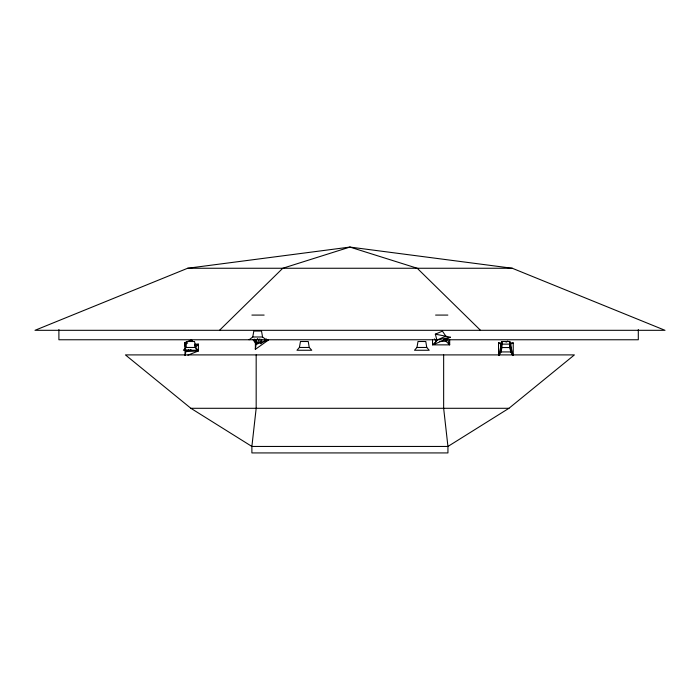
<?xml version="1.0" encoding="UTF-8"?>
<svg xmlns="http://www.w3.org/2000/svg" width="700" height="700" viewBox="0 0 700 700"><rect width="100%" height="100%" fill="white"/><g stroke="black" fill="none" stroke-linecap="round" stroke-linejoin="round"><path stroke-width="1.05" d="M256.174 339.719L255.386 349.326L268.161 340.226L265.379 339.544M499.021 355.565L500.981 351.925L501.944 341.512L509.731 341.512L513.03 355.442M432.539 339.614L432.539 344.864L436.214 341.276L436.424 339.299M256.261 339.579L255.386 349.326L255.386 340.839L255.973 339.377M185.806 347.463L186.856 341.512L194.556 341.512L195.606 347.463L198.056 350.262L183.356 350.262L185.806 347.463L195.606 347.463M249.086 339.789L252.761 336.989L253.811 331.03L261.511 331.03L262.561 336.989L266.236 339.789M261.599 339.351L260.811 343.814L266.402 338.914M299.408 347.463L300.457 341.512L308.254 341.512L309.216 347.463L311.754 350.262L296.957 350.262L299.408 347.463L309.216 347.463M416.955 347.463L418.005 341.512L425.793 341.512L426.755 347.463L429.214 350.262L414.505 350.262L416.955 347.463L426.755 347.463M434.376 338.87L436.214 341.276L436.564 339.439M498.733 355.442L501.944 341.512L501.944 347.55L500.981 351.925L510.781 351.925L512.741 355.565M185.229 355.355L186.069 349.65M252.936 339.526L256.261 344.251L259.892 338.87M195.676 347.287L198.406 344.137L194.994 344.137L194.994 347.086M219.502 330.312L282.783 268.257L349.912 247.074L512.269 268.257L665 330.312L35 330.312L187.644 268.257L349.912 247.074L417.217 268.257L480.498 330.312M257.609 338.835L255.386 340.839L257.941 339.036M188.501 349.545L186.069 351.575L185.019 349.475L185.019 355.329M508.944 408.293L574.411 354.9L125.414 354.9L190.881 408.293L251.886 446.451L447.939 446.451L508.944 408.293L190.881 408.293M254.415 339.141L256.261 344.251L261.914 340.235M506.056 342.151L507.806 341.075M513.231 355.434L513.231 342.912L510.781 344.137L510.781 351.925L509.731 347.55L509.731 341.512L510.781 351.925M450.389 337.251L434.726 344.076L436.914 340.051L445.839 336.201L450.389 337.251L436.914 340.051L435.339 334.189L442.426 331.118L445.839 336.201L435.339 334.189M194.582 345.66L198.406 344.137L198.406 350.963L187.889 355.154M185.281 348.688L184.494 342.738L191.581 339.929L192.946 341.618M191.03 349.632L186.069 351.575L198.406 350.963L195.676 348.652M256.261 344.251L268.161 340.226M187.644 268.257L512.356 268.257M251.886 315.079L264.136 315.079M435.601 315.079L447.851 315.079M252.761 336.989L262.561 336.989M437.15 339.762L58.896 339.762L58.896 329.578M443.713 339.762L638.304 339.762L638.304 329.578M439.477 341.276L446.014 341.276L449.689 344.864L449.689 339.614M498.531 355.434L498.531 342.912L501.681 342.912M510.081 342.912L513.231 342.912M498.531 342.912L500.981 344.137L509.696 344.137M432.539 344.864L449.689 344.864L447.484 339.299M501.944 347.55L509.731 347.55M185.544 348.626L184.494 342.738L187.644 343.158M184.494 342.738L186.069 347.725M445.664 339.439L446.014 341.276L446.014 339.377M445.804 339.299L446.014 341.276M500.981 344.137L500.981 351.925M443.651 354.9L443.651 408.293L447.939 446.451L447.939 452.926L251.886 452.926L251.886 446.451L256.174 408.293L256.174 354.9M436.214 339.377L436.214 341.276"/></g></svg>
